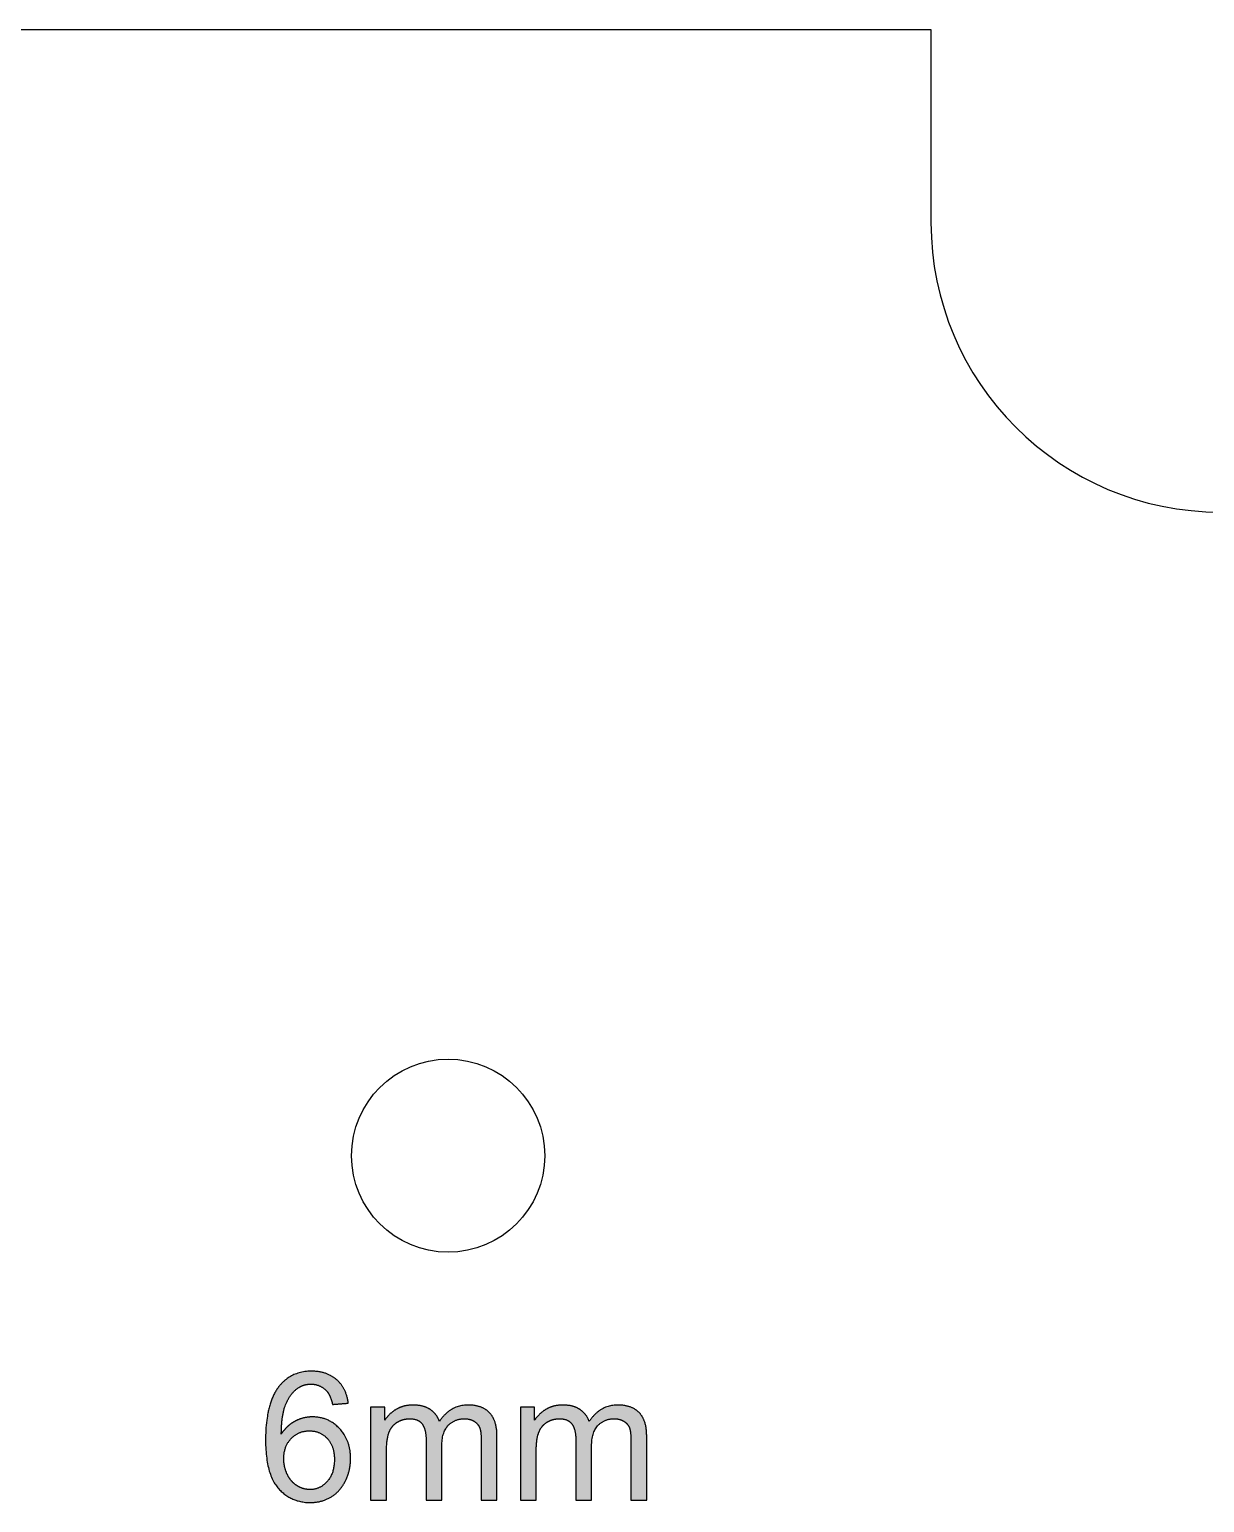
# Model space of a CAD drawing. Header units: millimetres. Extents: x 0 to 277, y 0 to 190.
# Drawn here: x 204 to 240.5, y 144.22 to 190 of the extents above; entities that cross this region are included whole.
import ezdxf

# ---------------------------------------------------------------- set-up
doc = ezdxf.new("R2010")
doc.units = ezdxf.units.MM
doc.header["$MEASUREMENT"] = 0
doc.layers.get('0').update_dxf_attribs({"color": 18, "true_color": 0x000000})

msp = doc.modelspace()

# ---------------------------------------------------------------- hatches: boundary and pattern name
h = msp.add_hatch(color=256)
h.paths.add_polyline_path([(213.899, 147.308), (213.895, 147.337), (213.89, 147.366), (213.885, 147.394), (213.88, 147.421), (213.874, 147.449), (213.868, 147.476), (213.861, 147.502), (213.854, 147.529), (213.846, 147.554), (213.838, 147.58), (213.829, 147.605), (213.82, 147.629), (213.81, 147.654), (213.8, 147.677), (213.79, 147.701), (213.779, 147.724), (213.767, 147.747), (213.755, 147.769), (213.743, 147.791), (213.73, 147.812), (213.716, 147.833), (213.702, 147.854), (213.688, 147.874), (213.673, 147.894), (213.658, 147.913), (213.642, 147.933), (213.626, 147.951), (213.609, 147.97), (213.592, 147.987), (213.574, 148.005), (213.556, 148.022), (213.538, 148.039), (213.519, 148.055), (213.499, 148.071), (213.48, 148.086), (213.46, 148.101), (213.439, 148.115), (213.419, 148.129), (213.398, 148.142), (213.376, 148.155), (213.355, 148.167), (213.333, 148.178), (213.31, 148.189), (213.288, 148.2), (213.265, 148.21), (213.241, 148.22), (213.218, 148.229), (213.194, 148.237), (213.169, 148.245), (213.145, 148.253), (213.12, 148.26), (213.094, 148.266), (213.069, 148.272), (213.043, 148.277), (213.016, 148.282), (212.99, 148.287), (212.963, 148.291), (212.935, 148.294), (212.908, 148.297), (212.88, 148.299), (212.851, 148.301), (212.823, 148.302), (212.794, 148.303), (212.765, 148.303), (212.725, 148.303), (212.686, 148.301), (212.648, 148.299), (212.61, 148.296), (212.573, 148.292), (212.536, 148.287), (212.5, 148.281), (212.464, 148.275), (212.429, 148.267), (212.394, 148.259), (212.36, 148.249), (212.327, 148.239), (212.293, 148.228), (212.261, 148.216), (212.228, 148.203), (212.197, 148.189), (212.166, 148.174), (212.135, 148.158), (212.105, 148.142), (212.075, 148.124), (212.046, 148.106), (212.017, 148.087), (211.989, 148.067), (211.961, 148.046), (211.934, 148.024), (211.908, 148.001), (211.881, 147.977), (211.856, 147.953), (211.831, 147.927), (211.806, 147.901), (211.782, 147.873), (211.758, 147.845), (211.732, 147.812), (211.707, 147.777), (211.682, 147.741), (211.658, 147.704), (211.635, 147.665), (211.613, 147.626), (211.592, 147.585), (211.571, 147.543), (211.551, 147.499), (211.533, 147.455), (211.515, 147.409), (211.498, 147.362), (211.481, 147.313), (211.466, 147.264), (211.451, 147.213), (211.437, 147.161), (211.424, 147.108), (211.412, 147.053), (211.401, 146.997), (211.391, 146.94), (211.372, 146.823), (211.357, 146.7), (211.345, 146.572), (211.337, 146.44), (211.332, 146.303), (211.33, 146.16), (211.332, 146.033), (211.336, 145.91), (211.344, 145.792), (211.355, 145.679), (211.368, 145.57), (211.376, 145.517), (211.385, 145.465), (211.394, 145.415), (211.404, 145.365), (211.415, 145.317), (211.427, 145.27), (211.44, 145.224), (211.453, 145.18), (211.467, 145.136), (211.482, 145.093), (211.497, 145.052), (211.513, 145.012), (211.53, 144.973), (211.548, 144.935), (211.567, 144.898), (211.586, 144.863), (211.606, 144.828), (211.627, 144.795), (211.648, 144.762), (211.671, 144.731), (211.694, 144.702), (211.705, 144.687), (211.718, 144.673), (211.742, 144.645), (211.767, 144.618), (211.792, 144.592), (211.818, 144.567), (211.844, 144.543), (211.871, 144.519), (211.898, 144.497), (211.925, 144.475), (211.953, 144.455), (211.982, 144.435), (212.01, 144.416), (212.04, 144.398), (212.069, 144.381), (212.1, 144.364), (212.13, 144.349), (212.161, 144.334), (212.193, 144.321), (212.225, 144.308), (212.257, 144.296), (212.29, 144.285), (212.323, 144.275), (212.357, 144.266), (212.391, 144.257), (212.426, 144.25), (212.461, 144.243), (212.496, 144.237), (212.532, 144.232), (212.568, 144.229), (212.605, 144.225), (212.642, 144.223), (212.68, 144.222), (212.718, 144.221), (212.763, 144.222), (212.807, 144.224), (212.85, 144.228), (212.893, 144.232), (212.936, 144.238), (212.977, 144.246), (213.018, 144.254), (213.059, 144.264), (213.079, 144.27), (213.099, 144.276), (213.119, 144.282), (213.138, 144.289), (213.158, 144.295), (213.177, 144.303), (213.196, 144.31), (213.215, 144.318), (213.234, 144.326), (213.253, 144.335), (213.271, 144.344), (213.29, 144.353), (213.308, 144.363), (213.326, 144.372), (213.344, 144.383), (213.362, 144.393), (213.379, 144.404), (213.397, 144.415), (213.414, 144.427), (213.431, 144.439), (213.447, 144.451), (213.464, 144.463), (213.48, 144.476), (213.496, 144.489), (213.512, 144.502), (213.527, 144.515), (213.542, 144.529), (213.557, 144.543), (213.572, 144.558), (213.587, 144.573), (213.601, 144.588), (213.615, 144.603), (213.629, 144.618), (213.642, 144.634), (213.656, 144.651), (213.669, 144.667), (213.694, 144.701), (213.719, 144.736), (213.742, 144.772), (213.765, 144.81), (213.787, 144.848), (213.807, 144.888), (213.827, 144.929), (213.846, 144.97), (213.863, 145.011), (213.878, 145.053), (213.893, 145.095), (213.906, 145.138), (213.918, 145.181), (213.929, 145.225), (213.939, 145.268), (213.947, 145.313), (213.954, 145.358), (213.96, 145.403), (213.964, 145.448), (213.967, 145.494), (213.969, 145.541), (213.97, 145.588), (213.969, 145.623), (213.968, 145.658), (213.967, 145.693), (213.964, 145.727), (213.961, 145.761), (213.958, 145.795), (213.953, 145.828), (213.948, 145.861), (213.942, 145.893), (213.936, 145.925), (213.929, 145.956), (213.921, 145.987), (213.913, 146.018), (213.904, 146.048), (213.894, 146.078), (213.883, 146.107), (213.872, 146.136), (213.861, 146.165), (213.848, 146.193), (213.835, 146.221), (213.821, 146.248), (213.807, 146.275), (213.792, 146.301), (213.776, 146.328), (213.759, 146.353), (213.742, 146.379), (213.724, 146.403), (213.706, 146.428), (213.686, 146.452), (213.667, 146.475), (213.646, 146.499), (213.625, 146.521), (213.603, 146.544), (213.581, 146.565), (213.559, 146.586), (213.536, 146.606), (213.513, 146.625), (213.49, 146.644), (213.467, 146.662), (213.443, 146.679), (213.419, 146.696), (213.395, 146.712), (213.37, 146.727), (213.346, 146.742), (213.32, 146.755), (213.295, 146.768), (213.269, 146.781), (213.243, 146.792), (213.217, 146.803), (213.191, 146.814), (213.164, 146.823), (213.137, 146.832), (213.109, 146.84), (213.082, 146.847), (213.054, 146.854), (213.025, 146.86), (212.997, 146.865), (212.968, 146.87), (212.939, 146.874), (212.909, 146.877), (212.88, 146.88), (212.85, 146.881), (212.82, 146.882), (212.789, 146.883), (212.754, 146.882), (212.719, 146.881), (212.685, 146.878), (212.65, 146.875), (212.616, 146.87), (212.582, 146.864), (212.548, 146.858), (212.514, 146.85), (212.481, 146.841), (212.448, 146.832), (212.415, 146.821), (212.382, 146.809), (212.349, 146.796), (212.316, 146.782), (212.284, 146.768), (212.252, 146.752), (212.22, 146.735), (212.189, 146.717), (212.159, 146.698), (212.129, 146.678), (212.099, 146.656), (212.071, 146.634), (212.043, 146.611), (212.015, 146.586), (211.989, 146.561), (211.962, 146.534), (211.937, 146.506), (211.912, 146.477), (211.888, 146.447), (211.864, 146.416), (211.841, 146.384), (211.818, 146.351), (211.822, 146.497), (211.829, 146.634), (211.834, 146.699), (211.84, 146.762), (211.848, 146.823), (211.856, 146.882), (211.865, 146.939), (211.875, 146.993), (211.886, 147.046), (211.899, 147.096), (211.912, 147.144), (211.926, 147.19), (211.934, 147.212), (211.941, 147.234), (211.949, 147.255), (211.957, 147.275), (211.975, 147.315), (211.992, 147.354), (212.011, 147.392), (212.03, 147.428), (212.051, 147.463), (212.071, 147.497), (212.093, 147.529), (212.116, 147.561), (212.127, 147.576), (212.139, 147.591), (212.151, 147.606), (212.163, 147.62), (212.175, 147.634), (212.188, 147.648), (212.2, 147.661), (212.213, 147.675), (212.226, 147.687), (212.239, 147.7), (212.253, 147.712), (212.266, 147.724), (212.28, 147.736), (212.294, 147.747), (212.308, 147.758), (212.334, 147.777), (212.345, 147.785), (212.357, 147.792), (212.368, 147.8), (212.38, 147.807), (212.391, 147.813), (212.403, 147.82), (212.415, 147.826), (212.427, 147.832), (212.439, 147.838), (212.451, 147.843), (212.464, 147.849), (212.476, 147.854), (212.489, 147.858), (212.502, 147.863), (212.514, 147.867), (212.527, 147.871), (212.54, 147.875), (212.553, 147.878), (212.567, 147.881), (212.58, 147.884), (212.594, 147.887), (212.607, 147.889), (212.621, 147.892), (212.635, 147.893), (212.649, 147.895), (212.663, 147.897), (212.677, 147.898), (212.691, 147.899), (212.705, 147.899), (212.72, 147.9), (212.735, 147.9), (212.753, 147.9), (212.771, 147.899), (212.788, 147.898), (212.806, 147.896), (212.823, 147.895), (212.841, 147.892), (212.858, 147.89), (212.875, 147.887), (212.891, 147.883), (212.908, 147.879), (212.924, 147.875), (212.94, 147.87), (212.956, 147.865), (212.972, 147.86), (212.988, 147.854), (213.003, 147.847), (213.018, 147.84), (213.033, 147.833), (213.048, 147.826), (213.063, 147.818), (213.078, 147.809), (213.092, 147.8), (213.106, 147.791), (213.12, 147.782), (213.134, 147.772), (213.147, 147.761), (213.161, 147.75), (213.174, 147.739), (213.187, 147.727), (213.2, 147.715), (213.213, 147.703), (213.225, 147.69), (213.233, 147.681), (213.24, 147.673), (213.247, 147.664), (213.254, 147.655), (213.261, 147.645), (213.268, 147.635), (213.275, 147.625), (213.282, 147.614), (213.289, 147.604), (213.295, 147.593), (213.301, 147.581), (213.308, 147.569), (213.32, 147.545), (213.332, 147.519), (213.343, 147.493), (213.354, 147.464), (213.365, 147.435), (213.375, 147.405), (213.384, 147.373), (213.394, 147.34), (213.402, 147.305), (213.411, 147.27)], flags=0)
h.paths.add_polyline_path([(211.895, 145.585), (211.895, 145.553), (211.896, 145.522), (211.899, 145.49), (211.901, 145.459), (211.905, 145.428), (211.91, 145.398), (211.915, 145.367), (211.922, 145.337), (211.929, 145.306), (211.937, 145.276), (211.946, 145.246), (211.955, 145.217), (211.966, 145.187), (211.977, 145.158), (211.989, 145.129), (212.002, 145.099), (212.016, 145.071), (212.031, 145.043), (212.046, 145.016), (212.062, 144.99), (212.078, 144.965), (212.087, 144.953), (212.095, 144.941), (212.104, 144.929), (212.113, 144.918), (212.122, 144.906), (212.132, 144.895), (212.141, 144.884), (212.151, 144.874), (212.161, 144.863), (212.171, 144.853), (212.181, 144.843), (212.191, 144.833), (212.202, 144.823), (212.212, 144.814), (212.223, 144.805), (212.234, 144.796), (212.245, 144.787), (212.257, 144.778), (212.268, 144.77), (212.28, 144.762), (212.292, 144.754), (212.304, 144.746), (212.328, 144.732), (212.352, 144.718), (212.377, 144.705), (212.402, 144.693), (212.427, 144.682), (212.452, 144.672), (212.464, 144.668), (212.477, 144.663), (212.489, 144.659), (212.502, 144.655), (212.515, 144.652), (212.528, 144.648), (212.54, 144.645), (212.553, 144.642), (212.566, 144.639), (212.579, 144.637), (212.592, 144.635), (212.605, 144.633), (212.618, 144.631), (212.631, 144.629), (212.644, 144.628), (212.657, 144.627), (212.67, 144.626), (212.683, 144.625), (212.697, 144.625), (212.71, 144.625), (212.729, 144.625), (212.749, 144.626), (212.768, 144.627), (212.786, 144.629), (212.805, 144.631), (212.823, 144.634), (212.842, 144.637), (212.86, 144.641), (212.878, 144.645), (212.896, 144.65), (212.913, 144.655), (212.931, 144.66), (212.948, 144.666), (212.965, 144.673), (212.982, 144.68), (212.999, 144.688), (213.016, 144.696), (213.032, 144.704), (213.048, 144.713), (213.064, 144.723), (213.08, 144.733), (213.096, 144.744), (213.112, 144.755), (213.127, 144.766), (213.142, 144.778), (213.158, 144.791), (213.172, 144.804), (213.187, 144.817), (213.202, 144.831), (213.216, 144.846), (213.23, 144.86), (213.244, 144.876), (213.258, 144.892), (213.272, 144.908), (213.284, 144.924), (213.297, 144.941), (213.309, 144.959), (213.32, 144.976), (213.332, 144.994), (213.342, 145.013), (213.353, 145.031), (213.362, 145.05), (213.372, 145.07), (213.381, 145.089), (213.389, 145.109), (213.397, 145.13), (213.405, 145.151), (213.412, 145.172), (213.419, 145.193), (213.425, 145.215), (213.431, 145.237), (213.437, 145.26), (213.442, 145.283), (213.446, 145.306), (213.45, 145.329), (213.454, 145.353), (213.457, 145.378), (213.46, 145.402), (213.463, 145.427), (213.465, 145.453), (213.466, 145.478), (213.467, 145.504), (213.468, 145.558), (213.467, 145.609), (213.466, 145.634), (213.465, 145.658), (213.463, 145.683), (213.46, 145.707), (213.457, 145.73), (213.454, 145.754), (213.451, 145.777), (213.446, 145.799), (213.442, 145.822), (213.437, 145.844), (213.432, 145.865), (213.426, 145.887), (213.419, 145.907), (213.413, 145.928), (213.406, 145.948), (213.398, 145.968), (213.39, 145.988), (213.382, 146.007), (213.373, 146.026), (213.364, 146.044), (213.354, 146.062), (213.344, 146.08), (213.333, 146.098), (213.322, 146.115), (213.311, 146.132), (213.299, 146.148), (213.287, 146.164), (213.274, 146.18), (213.261, 146.195), (213.247, 146.211), (213.233, 146.225), (213.219, 146.239), (213.205, 146.253), (213.19, 146.266), (213.175, 146.279), (213.16, 146.292), (213.145, 146.304), (213.13, 146.315), (213.114, 146.326), (213.098, 146.336), (213.082, 146.346), (213.065, 146.356), (213.049, 146.365), (213.032, 146.374), (213.015, 146.382), (212.998, 146.39), (212.98, 146.397), (212.962, 146.403), (212.945, 146.41), (212.926, 146.416), (212.908, 146.421), (212.889, 146.426), (212.871, 146.43), (212.851, 146.434), (212.832, 146.438), (212.813, 146.441), (212.793, 146.443), (212.773, 146.445), (212.753, 146.447), (212.732, 146.448), (212.712, 146.449), (212.691, 146.449), (212.67, 146.449), (212.65, 146.448), (212.629, 146.447), (212.609, 146.445), (212.589, 146.443), (212.57, 146.441), (212.55, 146.438), (212.531, 146.434), (212.512, 146.43), (212.493, 146.426), (212.474, 146.421), (212.456, 146.416), (212.437, 146.41), (212.419, 146.403), (212.401, 146.397), (212.383, 146.39), (212.366, 146.382), (212.349, 146.374), (212.331, 146.365), (212.315, 146.356), (212.298, 146.346), (212.281, 146.336), (212.265, 146.326), (212.249, 146.315), (212.233, 146.304), (212.217, 146.292), (212.201, 146.279), (212.186, 146.266), (212.171, 146.253), (212.156, 146.239), (212.141, 146.225), (212.126, 146.211), (212.112, 146.196), (212.098, 146.18), (212.085, 146.165), (212.072, 146.149), (212.06, 146.132), (212.048, 146.116), (212.036, 146.099), (212.025, 146.082), (212.014, 146.065), (212.004, 146.047), (211.995, 146.029), (211.985, 146.011), (211.976, 145.992), (211.968, 145.973), (211.96, 145.954), (211.953, 145.935), (211.946, 145.915), (211.939, 145.895), (211.933, 145.875), (211.927, 145.854), (211.922, 145.833), (211.917, 145.812), (211.913, 145.791), (211.909, 145.769), (211.906, 145.747), (211.903, 145.725), (211.9, 145.702), (211.898, 145.679), (211.897, 145.656), (211.896, 145.633), (211.895, 145.609)], flags=0)
for points in [[(215.033, 146.779), (215.033, 147.185), (214.594, 147.185), (214.594, 144.29), (215.085, 144.29), (215.085, 145.792), (215.086, 145.888), (215.09, 145.978), (215.096, 146.062), (215.1, 146.102), (215.105, 146.141), (215.11, 146.178), (215.116, 146.214), (215.122, 146.248), (215.129, 146.281), (215.137, 146.312), (215.145, 146.342), (215.154, 146.37), (215.159, 146.384), (215.164, 146.397), (215.169, 146.41), (215.174, 146.423), (215.18, 146.436), (215.185, 146.448), (215.191, 146.46), (215.197, 146.473), (215.203, 146.484), (215.21, 146.496), (215.216, 146.507), (215.223, 146.519), (215.23, 146.53), (215.237, 146.541), (215.244, 146.551), (215.252, 146.562), (215.259, 146.572), (215.267, 146.582), (215.275, 146.592), (215.284, 146.602), (215.292, 146.611), (215.301, 146.62), (215.309, 146.629), (215.318, 146.638), (215.328, 146.647), (215.337, 146.656), (215.347, 146.664), (215.356, 146.672), (215.366, 146.68), (215.376, 146.688), (215.387, 146.695), (215.397, 146.702), (215.408, 146.709), (215.419, 146.716), (215.441, 146.73), (215.463, 146.742), (215.486, 146.753), (215.509, 146.764), (215.52, 146.769), (215.532, 146.774), (215.544, 146.778), (215.555, 146.783), (215.567, 146.787), (215.579, 146.791), (215.591, 146.795), (215.603, 146.798), (215.615, 146.801), (215.627, 146.805), (215.639, 146.807), (215.651, 146.81), (215.663, 146.813), (215.676, 146.815), (215.688, 146.817), (215.7, 146.819), (215.725, 146.822), (215.751, 146.824), (215.776, 146.825), (215.802, 146.825), (215.819, 146.825), (215.836, 146.825), (215.852, 146.824), (215.868, 146.823), (215.884, 146.821), (215.899, 146.82), (215.914, 146.818), (215.929, 146.815), (215.943, 146.812), (215.958, 146.809), (215.971, 146.806), (215.985, 146.802), (215.998, 146.798), (216.011, 146.794), (216.024, 146.789), (216.037, 146.785), (216.049, 146.779), (216.06, 146.774), (216.072, 146.768), (216.083, 146.762), (216.094, 146.755), (216.105, 146.748), (216.115, 146.741), (216.125, 146.733), (216.135, 146.726), (216.14, 146.722), (216.144, 146.717), (216.149, 146.713), (216.153, 146.709), (216.158, 146.705), (216.162, 146.7), (216.167, 146.696), (216.171, 146.691), (216.179, 146.682), (216.187, 146.672), (216.195, 146.662), (216.202, 146.651), (216.209, 146.641), (216.216, 146.63), (216.223, 146.618), (216.229, 146.607), (216.235, 146.595), (216.241, 146.582), (216.247, 146.57), (216.253, 146.557), (216.258, 146.544), (216.263, 146.53), (216.268, 146.516), (216.272, 146.502), (216.277, 146.487), (216.281, 146.473), (216.285, 146.457), (216.288, 146.442), (216.292, 146.426), (216.298, 146.393), (216.303, 146.36), (216.307, 146.324), (216.31, 146.288), (216.313, 146.25), (216.314, 146.211), (216.315, 146.171), (216.315, 144.29), (216.805, 144.29), (216.805, 145.972), (216.806, 146.027), (216.809, 146.08), (216.813, 146.131), (216.815, 146.156), (216.818, 146.18), (216.821, 146.204), (216.825, 146.228), (216.829, 146.251), (216.834, 146.273), (216.839, 146.295), (216.844, 146.317), (216.85, 146.338), (216.856, 146.358), (216.862, 146.378), (216.869, 146.398), (216.877, 146.417), (216.884, 146.436), (216.892, 146.454), (216.901, 146.472), (216.91, 146.489), (216.919, 146.505), (216.929, 146.522), (216.939, 146.538), (216.949, 146.553), (216.96, 146.568), (216.971, 146.582), (216.983, 146.596), (216.995, 146.609), (217.007, 146.622), (217.02, 146.635), (217.033, 146.647), (217.046, 146.659), (217.059, 146.67), (217.073, 146.681), (217.087, 146.691), (217.1, 146.701), (217.115, 146.711), (217.129, 146.72), (217.143, 146.729), (217.158, 146.738), (217.173, 146.746), (217.188, 146.754), (217.204, 146.761), (217.219, 146.768), (217.235, 146.775), (217.251, 146.781), (217.267, 146.787), (217.283, 146.792), (217.3, 146.797), (217.317, 146.801), (217.334, 146.806), (217.351, 146.809), (217.368, 146.813), (217.386, 146.816), (217.403, 146.818), (217.421, 146.82), (217.44, 146.822), (217.458, 146.824), (217.477, 146.825), (217.495, 146.825), (217.514, 146.825), (217.535, 146.825), (217.556, 146.824), (217.576, 146.823), (217.596, 146.82), (217.616, 146.818), (217.635, 146.814), (217.645, 146.812), (217.654, 146.81), (217.663, 146.808), (217.673, 146.806), (217.682, 146.803), (217.691, 146.8), (217.7, 146.798), (217.709, 146.795), (217.717, 146.791), (217.726, 146.788), (217.735, 146.785), (217.743, 146.781), (217.752, 146.777), (217.76, 146.773), (217.769, 146.769), (217.777, 146.765), (217.785, 146.76), (217.793, 146.756), (217.801, 146.751), (217.809, 146.746), (217.817, 146.741), (217.824, 146.736), (217.832, 146.731), (217.839, 146.726), (217.846, 146.72), (217.853, 146.715), (217.86, 146.709), (217.867, 146.704), (217.873, 146.698), (217.88, 146.692), (217.886, 146.686), (217.892, 146.68), (217.898, 146.674), (217.904, 146.668), (217.909, 146.661), (217.915, 146.655), (217.92, 146.648), (217.925, 146.641), (217.93, 146.635), (217.935, 146.628), (217.94, 146.621), (217.945, 146.614), (217.949, 146.607), (217.953, 146.599), (217.957, 146.592), (217.961, 146.585), (217.965, 146.577), (217.969, 146.569), (217.972, 146.562), (217.976, 146.554), (217.979, 146.546), (217.982, 146.538), (217.985, 146.53), (217.988, 146.521), (217.991, 146.512), (217.993, 146.503), (217.998, 146.483), (218.003, 146.463), (218.007, 146.441), (218.011, 146.417), (218.015, 146.393), (218.018, 146.367), (218.021, 146.34), (218.023, 146.311), (218.027, 146.251), (218.029, 146.185), (218.03, 146.114), (218.03, 144.29), (218.518, 144.29), (218.518, 146.277), (218.517, 146.338), (218.514, 146.397), (218.51, 146.454), (218.507, 146.482), (218.503, 146.509), (218.499, 146.536), (218.495, 146.562), (218.49, 146.588), (218.485, 146.613), (218.48, 146.638), (218.473, 146.662), (218.467, 146.686), (218.46, 146.709), (218.452, 146.732), (218.444, 146.754), (218.436, 146.776), (218.427, 146.797), (218.418, 146.818), (218.408, 146.838), (218.398, 146.858), (218.387, 146.877), (218.376, 146.895), (218.365, 146.914), (218.353, 146.931), (218.34, 146.949), (218.327, 146.965), (218.314, 146.981), (218.3, 146.997), (218.286, 147.012), (218.271, 147.027), (218.256, 147.041), (218.241, 147.055), (218.225, 147.068), (218.209, 147.081), (218.192, 147.093), (218.175, 147.105), (218.158, 147.117), (218.14, 147.128), (218.122, 147.138), (218.103, 147.148), (218.084, 147.158), (218.065, 147.167), (218.045, 147.175), (218.025, 147.183), (218.004, 147.191), (217.984, 147.198), (217.962, 147.205), (217.941, 147.211), (217.919, 147.217), (217.896, 147.223), (217.873, 147.227), (217.85, 147.232), (217.826, 147.236), (217.802, 147.239), (217.778, 147.242), (217.753, 147.245), (217.728, 147.247), (217.702, 147.249), (217.677, 147.25), (217.65, 147.251), (217.623, 147.251), (217.589, 147.25), (217.555, 147.249), (217.522, 147.246), (217.489, 147.243), (217.456, 147.238), (217.424, 147.233), (217.392, 147.227), (217.361, 147.219), (217.33, 147.211), (217.299, 147.201), (217.269, 147.191), (217.239, 147.179), (217.21, 147.167), (217.181, 147.154), (217.153, 147.139), (217.124, 147.124), (217.097, 147.108), (217.069, 147.09), (217.042, 147.072), (217.016, 147.053), (216.99, 147.032), (216.964, 147.011), (216.939, 146.989), (216.914, 146.966), (216.889, 146.941), (216.865, 146.916), (216.842, 146.89), (216.818, 146.862), (216.795, 146.834), (216.773, 146.805), (216.751, 146.775), (216.729, 146.744), (216.724, 146.759), (216.718, 146.773), (216.712, 146.788), (216.706, 146.802), (216.7, 146.816), (216.693, 146.83), (216.686, 146.844), (216.679, 146.857), (216.672, 146.87), (216.664, 146.883), (216.657, 146.896), (216.649, 146.909), (216.64, 146.921), (216.632, 146.933), (216.623, 146.945), (216.614, 146.957), (216.605, 146.969), (216.596, 146.98), (216.586, 146.991), (216.576, 147.002), (216.566, 147.013), (216.556, 147.023), (216.545, 147.034), (216.534, 147.044), (216.523, 147.054), (216.512, 147.063), (216.5, 147.073), (216.488, 147.082), (216.476, 147.091), (216.464, 147.1), (216.451, 147.109), (216.439, 147.117), (216.426, 147.125), (216.413, 147.133), (216.399, 147.141), (216.385, 147.148), (216.372, 147.156), (216.357, 147.163), (216.343, 147.169), (216.329, 147.176), (216.314, 147.182), (216.299, 147.188), (216.283, 147.193), (216.268, 147.199), (216.252, 147.204), (216.236, 147.209), (216.22, 147.213), (216.204, 147.217), (216.187, 147.221), (216.17, 147.225), (216.136, 147.232), (216.101, 147.238), (216.065, 147.242), (216.028, 147.246), (215.99, 147.249), (215.951, 147.25), (215.911, 147.251), (215.875, 147.25), (215.84, 147.249), (215.805, 147.246), (215.77, 147.243), (215.737, 147.238), (215.703, 147.233), (215.67, 147.226), (215.638, 147.218), (215.606, 147.21), (215.574, 147.2), (215.543, 147.19), (215.513, 147.178), (215.483, 147.165), (215.453, 147.152), (215.424, 147.137), (215.396, 147.121), (215.368, 147.105), (215.341, 147.088), (215.314, 147.07), (215.288, 147.051), (215.263, 147.032), (215.239, 147.012), (215.215, 146.992), (215.192, 146.971), (215.17, 146.949), (215.148, 146.927), (215.127, 146.904), (215.107, 146.88), (215.087, 146.856), (215.069, 146.831), (215.051, 146.805)], [(219.685, 146.779), (219.685, 147.185), (219.246, 147.185), (219.246, 144.29), (219.737, 144.29), (219.737, 145.792), (219.738, 145.888), (219.742, 145.978), (219.748, 146.062), (219.752, 146.102), (219.756, 146.141), (219.762, 146.178), (219.767, 146.214), (219.774, 146.248), (219.781, 146.281), (219.789, 146.312), (219.797, 146.342), (219.806, 146.37), (219.811, 146.384), (219.816, 146.397), (219.821, 146.41), (219.826, 146.423), (219.831, 146.436), (219.837, 146.448), (219.843, 146.46), (219.849, 146.473), (219.855, 146.484), (219.861, 146.496), (219.868, 146.507), (219.875, 146.519), (219.881, 146.53), (219.889, 146.541), (219.896, 146.551), (219.903, 146.562), (219.911, 146.572), (219.919, 146.582), (219.927, 146.592), (219.935, 146.602), (219.944, 146.611), (219.952, 146.62), (219.961, 146.629), (219.97, 146.638), (219.979, 146.647), (219.989, 146.656), (219.998, 146.664), (220.008, 146.672), (220.018, 146.68), (220.028, 146.688), (220.038, 146.695), (220.049, 146.702), (220.06, 146.709), (220.071, 146.716), (220.093, 146.73), (220.115, 146.742), (220.138, 146.753), (220.16, 146.764), (220.172, 146.769), (220.184, 146.774), (220.195, 146.778), (220.207, 146.783), (220.219, 146.787), (220.23, 146.791), (220.242, 146.795), (220.254, 146.798), (220.266, 146.801), (220.278, 146.805), (220.291, 146.807), (220.303, 146.81), (220.315, 146.813), (220.327, 146.815), (220.34, 146.817), (220.352, 146.819), (220.377, 146.822), (220.402, 146.824), (220.428, 146.825), (220.454, 146.825), (220.471, 146.825), (220.487, 146.825), (220.503, 146.824), (220.519, 146.823), (220.535, 146.821), (220.551, 146.82), (220.566, 146.818), (220.58, 146.815), (220.595, 146.812), (220.609, 146.809), (220.623, 146.806), (220.637, 146.802), (220.65, 146.798), (220.663, 146.794), (220.676, 146.789), (220.688, 146.785), (220.7, 146.779), (220.712, 146.774), (220.724, 146.768), (220.735, 146.762), (220.746, 146.755), (220.756, 146.748), (220.767, 146.741), (220.777, 146.733), (220.787, 146.726), (220.791, 146.722), (220.796, 146.717), (220.801, 146.713), (220.805, 146.709), (220.81, 146.705), (220.814, 146.7), (220.818, 146.696), (220.822, 146.691), (220.831, 146.682), (220.839, 146.672), (220.846, 146.662), (220.854, 146.651), (220.861, 146.641), (220.868, 146.63), (220.874, 146.618), (220.881, 146.607), (220.887, 146.595), (220.893, 146.582), (220.899, 146.57), (220.904, 146.557), (220.91, 146.544), (220.915, 146.53), (220.919, 146.516), (220.924, 146.502), (220.928, 146.487), (220.932, 146.473), (220.936, 146.457), (220.94, 146.442), (220.943, 146.426), (220.949, 146.393), (220.955, 146.36), (220.959, 146.324), (220.962, 146.288), (220.964, 146.25), (220.966, 146.211), (220.966, 146.171), (220.966, 144.29), (221.457, 144.29), (221.457, 145.972), (221.458, 146.027), (221.46, 146.08), (221.464, 146.131), (221.467, 146.156), (221.47, 146.18), (221.473, 146.204), (221.477, 146.228), (221.481, 146.251), (221.485, 146.273), (221.49, 146.295), (221.496, 146.317), (221.501, 146.338), (221.508, 146.358), (221.514, 146.378), (221.521, 146.398), (221.528, 146.417), (221.536, 146.436), (221.544, 146.454), (221.552, 146.472), (221.561, 146.489), (221.571, 146.505), (221.58, 146.522), (221.59, 146.538), (221.601, 146.553), (221.612, 146.568), (221.623, 146.582), (221.634, 146.596), (221.646, 146.609), (221.659, 146.622), (221.672, 146.635), (221.685, 146.647), (221.698, 146.659), (221.711, 146.67), (221.724, 146.681), (221.738, 146.691), (221.752, 146.701), (221.766, 146.711), (221.781, 146.72), (221.795, 146.729), (221.81, 146.738), (221.825, 146.746), (221.84, 146.754), (221.855, 146.761), (221.871, 146.768), (221.887, 146.775), (221.903, 146.781), (221.919, 146.787), (221.935, 146.792), (221.952, 146.797), (221.968, 146.801), (221.985, 146.806), (222.002, 146.809), (222.02, 146.813), (222.037, 146.816), (222.055, 146.818), (222.073, 146.82), (222.091, 146.822), (222.11, 146.824), (222.128, 146.825), (222.147, 146.825), (222.166, 146.825), (222.187, 146.825), (222.208, 146.824), (222.228, 146.823), (222.248, 146.82), (222.267, 146.818), (222.287, 146.814), (222.296, 146.812), (222.306, 146.81), (222.315, 146.808), (222.324, 146.806), (222.333, 146.803), (222.342, 146.8), (222.351, 146.798), (222.36, 146.795), (222.369, 146.791), (222.378, 146.788), (222.387, 146.785), (222.395, 146.781), (222.404, 146.777), (222.412, 146.773), (222.42, 146.769), (222.428, 146.765), (222.437, 146.76), (222.445, 146.756), (222.453, 146.751), (222.461, 146.746), (222.468, 146.741), (222.476, 146.736), (222.483, 146.731), (222.491, 146.726), (222.498, 146.72), (222.505, 146.715), (222.512, 146.709), (222.518, 146.704), (222.525, 146.698), (222.531, 146.692), (222.538, 146.686), (222.544, 146.68), (222.55, 146.674), (222.555, 146.668), (222.561, 146.661), (222.567, 146.655), (222.572, 146.648), (222.577, 146.641), (222.582, 146.635), (222.587, 146.628), (222.592, 146.621), (222.596, 146.614), (222.601, 146.607), (222.605, 146.599), (222.609, 146.592), (222.613, 146.585), (222.617, 146.577), (222.621, 146.569), (222.624, 146.562), (222.627, 146.554), (222.631, 146.546), (222.634, 146.538), (222.637, 146.53), (222.639, 146.521), (222.642, 146.512), (222.645, 146.503), (222.65, 146.483), (222.655, 146.463), (222.659, 146.441), (222.663, 146.417), (222.666, 146.393), (222.669, 146.367), (222.672, 146.34), (222.675, 146.311), (222.678, 146.251), (222.681, 146.185), (222.681, 146.114), (222.681, 144.29), (223.169, 144.29), (223.169, 146.277), (223.169, 146.338), (223.166, 146.397), (223.161, 146.454), (223.158, 146.482), (223.155, 146.509), (223.151, 146.536), (223.147, 146.562), (223.142, 146.588), (223.137, 146.613), (223.131, 146.638), (223.125, 146.662), (223.119, 146.686), (223.112, 146.709), (223.104, 146.732), (223.096, 146.754), (223.088, 146.776), (223.079, 146.797), (223.07, 146.818), (223.06, 146.838), (223.05, 146.858), (223.039, 146.877), (223.028, 146.895), (223.016, 146.914), (223.004, 146.931), (222.992, 146.949), (222.979, 146.965), (222.966, 146.981), (222.952, 146.997), (222.938, 147.012), (222.923, 147.027), (222.908, 147.041), (222.892, 147.055), (222.877, 147.068), (222.86, 147.081), (222.844, 147.093), (222.827, 147.105), (222.809, 147.117), (222.792, 147.128), (222.773, 147.138), (222.755, 147.148), (222.736, 147.158), (222.717, 147.167), (222.697, 147.175), (222.677, 147.183), (222.656, 147.191), (222.635, 147.198), (222.614, 147.205), (222.592, 147.211), (222.57, 147.217), (222.548, 147.223), (222.525, 147.227), (222.502, 147.232), (222.478, 147.236), (222.454, 147.239), (222.43, 147.242), (222.405, 147.245), (222.38, 147.247), (222.354, 147.249), (222.328, 147.25), (222.302, 147.251), (222.275, 147.251), (222.241, 147.25), (222.207, 147.249), (222.174, 147.246), (222.141, 147.243), (222.108, 147.238), (222.076, 147.233), (222.044, 147.227), (222.013, 147.219), (221.982, 147.211), (221.951, 147.201), (221.921, 147.191), (221.891, 147.179), (221.862, 147.167), (221.833, 147.154), (221.804, 147.139), (221.776, 147.124), (221.748, 147.108), (221.721, 147.09), (221.694, 147.072), (221.668, 147.053), (221.641, 147.032), (221.616, 147.011), (221.59, 146.989), (221.565, 146.966), (221.541, 146.941), (221.517, 146.916), (221.493, 146.89), (221.47, 146.862), (221.447, 146.834), (221.425, 146.805), (221.402, 146.775), (221.381, 146.744), (221.375, 146.759), (221.37, 146.773), (221.364, 146.788), (221.358, 146.802), (221.351, 146.816), (221.345, 146.83), (221.338, 146.844), (221.331, 146.857), (221.324, 146.87), (221.316, 146.883), (221.308, 146.896), (221.3, 146.909), (221.292, 146.921), (221.284, 146.933), (221.275, 146.945), (221.266, 146.957), (221.257, 146.969), (221.247, 146.98), (221.238, 146.991), (221.228, 147.002), (221.218, 147.013), (221.207, 147.023), (221.197, 147.034), (221.186, 147.044), (221.175, 147.054), (221.163, 147.063), (221.152, 147.073), (221.14, 147.082), (221.128, 147.091), (221.116, 147.1), (221.103, 147.109), (221.09, 147.117), (221.077, 147.125), (221.064, 147.133), (221.051, 147.141), (221.037, 147.148), (221.023, 147.156), (221.009, 147.163), (220.995, 147.169), (220.98, 147.176), (220.965, 147.182), (220.95, 147.188), (220.935, 147.193), (220.92, 147.199), (220.904, 147.204), (220.888, 147.209), (220.872, 147.213), (220.856, 147.217), (220.839, 147.221), (220.822, 147.225), (220.788, 147.232), (220.753, 147.238), (220.716, 147.242), (220.679, 147.246), (220.641, 147.249), (220.603, 147.25), (220.563, 147.251), (220.527, 147.25), (220.491, 147.249), (220.457, 147.246), (220.422, 147.243), (220.388, 147.238), (220.355, 147.233), (220.322, 147.226), (220.289, 147.218), (220.257, 147.21), (220.226, 147.2), (220.195, 147.19), (220.165, 147.178), (220.134, 147.165), (220.105, 147.152), (220.076, 147.137), (220.047, 147.121), (220.019, 147.105), (219.992, 147.088), (219.966, 147.07), (219.94, 147.051), (219.915, 147.032), (219.89, 147.012), (219.867, 146.992), (219.844, 146.971), (219.821, 146.949), (219.8, 146.927), (219.779, 146.904), (219.759, 146.88), (219.739, 146.856), (219.72, 146.831), (219.702, 146.805)]]:
    msp.add_hatch(color=256).paths.add_polyline_path(points, flags=0)

# ---------------------------------------------------------------- linework, layer by layer
at = {"color": 7, "true_color": 0xffffff}
for p, q in [((45, 190), (232, 190)), ((232, 190), (232, 184))]:
    msp.add_line(p, q, dxfattribs=at)
for p, q in [((215.033, 147.185), (214.594, 147.185)), ((214.594, 147.185), (214.594, 144.29)), ((215.033, 146.779), (215.033, 147.185)), ((219.685, 147.185), (219.246, 147.185)), ((219.246, 147.185), (219.246, 144.29)), ((219.685, 146.779), (219.685, 147.185)), ((215.085, 144.29), (215.085, 145.792)), ((219.737, 144.29), (219.737, 145.792)), ((214.594, 144.29), (215.085, 144.29)), ((219.246, 144.29), (219.737, 144.29))]:
    msp.add_line(p, q)
msp.add_circle((217, 155), 3)
msp.add_arc((241, 184), 9, 180, 0, dxfattribs=at)
for points, knots in [([(213.899, 147.308), (213.839, 147.774), (213.538, 148.039), (213.236, 148.303), (212.765, 148.303), (212.132, 148.303), (211.758, 147.845), (211.33, 147.319), (211.33, 146.16), (211.33, 145.124), (211.718, 144.673), (212.105, 144.221), (212.718, 144.221), (213.078, 144.221), (213.362, 144.393), (213.645, 144.565), (213.807, 144.888), (213.97, 145.211), (213.97, 145.588), (213.97, 146.16), (213.625, 146.521), (213.28, 146.883), (212.789, 146.883), (212.508, 146.883), (212.252, 146.752), (211.996, 146.621), (211.818, 146.351)], [-19, -19, -19, -18, -18, -17, -17, -16, -16, -15, -15, -14, -14, -13, -13, -12, -12, -11, -11, -10, -10, -9, -9, -8, -8, -7, -7, -6, -6, -6]), ([(211.818, 146.351), (211.824, 146.951), (211.957, 147.275), (212.091, 147.6), (212.323, 147.769), (212.5, 147.9), (212.735, 147.9), (213.026, 147.9), (213.225, 147.69), (213.345, 147.559), (213.411, 147.27)], [-6, -6, -6, -5, -5, -4, -4, -3, -3, -2, -2, -1, -1, -1]), ([(216.729, 146.744), (216.645, 146.984), (216.439, 147.117), (216.233, 147.251), (215.911, 147.251), (215.622, 147.251), (215.396, 147.121), (215.169, 146.992), (215.033, 146.779)], [-7, -7, -7, -6, -6, -5, -5, -4, -4, -3, -3, -3]), ([(218.518, 146.277), (218.518, 146.774), (218.286, 147.012), (218.054, 147.251), (217.623, 147.251), (217.073, 147.251), (216.729, 146.744)], [-10, -10, -10, -9, -9, -8, -8, -7, -7, -7]), ([(221.381, 146.744), (221.296, 146.984), (221.09, 147.117), (220.885, 147.251), (220.563, 147.251), (220.274, 147.251), (220.047, 147.121), (219.821, 146.992), (219.685, 146.779)], [-7, -7, -7, -6, -6, -5, -5, -4, -4, -3, -3, -3]), ([(223.169, 146.277), (223.169, 146.774), (222.938, 147.012), (222.706, 147.251), (222.275, 147.251), (221.724, 147.251), (221.381, 146.744)], [-10, -10, -10, -9, -9, -8, -8, -7, -7, -7]), ([(215.085, 145.792), (215.085, 146.187), (215.164, 146.397), (215.243, 146.607), (215.419, 146.716), (215.595, 146.825), (215.802, 146.825), (216.075, 146.825), (216.195, 146.662), (216.315, 146.498), (216.315, 146.171)], [-26, -26, -26, -25, -25, -24, -24, -23, -23, -22, -22, -21, -21, -21]), ([(216.805, 145.972), (216.805, 146.419), (217.007, 146.622), (217.209, 146.825), (217.514, 146.825), (217.683, 146.825), (217.809, 146.746), (217.934, 146.667), (217.982, 146.538), (218.03, 146.408), (218.03, 146.114)], [-18, -18, -18, -17, -17, -16, -16, -15, -15, -14, -14, -13, -13, -13]), ([(219.737, 145.792), (219.737, 146.187), (219.816, 146.397), (219.895, 146.607), (220.071, 146.716), (220.246, 146.825), (220.454, 146.825), (220.726, 146.825), (220.846, 146.662), (220.966, 146.498), (220.966, 146.171)], [-26, -26, -26, -25, -25, -24, -24, -23, -23, -22, -22, -21, -21, -21]), ([(221.457, 145.972), (221.457, 146.419), (221.659, 146.622), (221.861, 146.825), (222.166, 146.825), (222.335, 146.825), (222.461, 146.746), (222.586, 146.667), (222.634, 146.538), (222.681, 146.408), (222.681, 146.114)], [-18, -18, -18, -17, -17, -16, -16, -15, -15, -14, -14, -13, -13, -13]), ([(211.895, 145.585), (211.895, 145.331), (212.002, 145.099), (212.11, 144.868), (212.304, 144.746), (212.497, 144.625), (212.71, 144.625), (213.021, 144.625), (213.244, 144.876), (213.468, 145.127), (213.468, 145.558), (213.468, 145.972), (213.247, 146.211), (213.026, 146.449), (212.691, 146.449), (212.358, 146.449), (212.126, 146.211), (211.895, 145.972), (211.895, 145.585)], [0, 0, 0, 1, 1, 2, 2, 3, 3, 4, 4, 5, 5, 6, 6, 7, 7, 8, 8, 9, 9, 9])]:
    msp.add_open_spline(points, degree=2, knots=knots)
for points in [[(213.411, 147.27), (213.655, 147.289), (213.899, 147.308)], [(216.315, 146.171), (216.315, 145.23), (216.315, 144.29)], [(218.03, 146.114), (218.03, 145.202), (218.03, 144.29)], [(218.518, 144.29), (218.518, 145.284), (218.518, 146.277)], [(220.966, 146.171), (220.966, 145.23), (220.966, 144.29)], [(222.681, 146.114), (222.681, 145.202), (222.681, 144.29)], [(223.169, 144.29), (223.169, 145.284), (223.169, 146.277)], [(216.805, 144.29), (216.805, 145.131), (216.805, 145.972)], [(221.457, 144.29), (221.457, 145.131), (221.457, 145.972)], [(216.315, 144.29), (216.56, 144.29), (216.805, 144.29)], [(218.03, 144.29), (218.274, 144.29), (218.518, 144.29)], [(220.966, 144.29), (221.212, 144.29), (221.457, 144.29)], [(222.681, 144.29), (222.925, 144.29), (223.169, 144.29)]]:
    msp.add_open_spline(points, degree=2)

doc.saveas('drawing.dxf')
